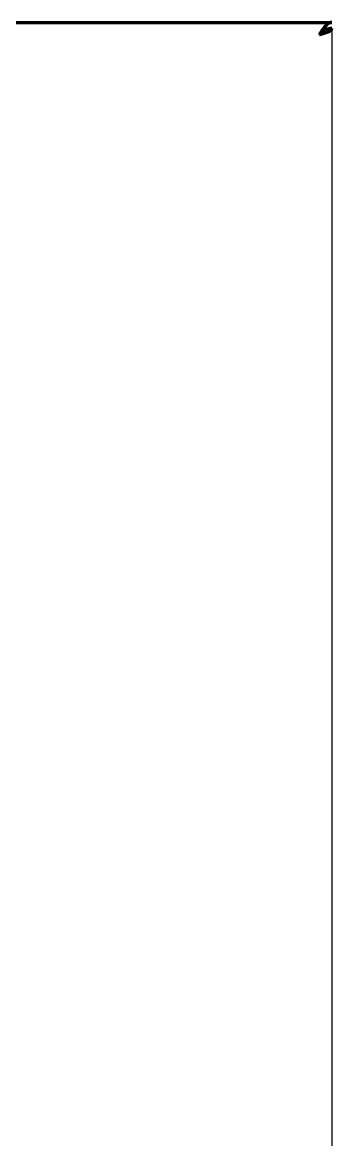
# Model space of a CAD drawing. Header units: inches. Extents: x -3055 to 7244, y 299 to 5591.
# Drawn here: x 3468.1 to 3519.1, y 2174.6 to 2358.6 of the extents above; entities that cross this region are included whole.
import ezdxf

# ---------------------------------------------------------------- set-up
doc = ezdxf.new("R2010")
doc.units = ezdxf.units.IN

msp = doc.modelspace()

# ---------------------------------------------------------------- linework, layer by layer
at = {"linetype": 'Continuous', "lineweight": 70}
for p, q in [((2969.12, 2358.63), (3519.12, 2358.63)), ((3518.12, 2358.73), (3518.12, 2358.63)), ((3519.12, 2357.53), (3518.81, 2357.53)), ((3519.12, 2357.54), (3519.12, 2357.64))]:
    msp.add_line(p, q, dxfattribs=at)
msp.add_line((3519.12, 2357.53), (3519.12, 2160.63))
for points in [[(3519.12, 2358.63), (3519.09, 2358.63), (3519.05, 2358.62), (3518.98, 2358.62), (3518.9, 2358.6), (3518.83, 2358.58), (3518.76, 2358.55), (3518.69, 2358.52), (3518.62, 2358.48), (3518.55, 2358.43), (3518.48, 2358.38), (3518.4, 2358.32), (3518.33, 2358.26), (3518.26, 2358.19), (3518.19, 2358.12), (3518.12, 2358.04), (3518.05, 2357.96), (3517.98, 2357.87), (3517.9, 2357.78), (3517.83, 2357.69), (3517.76, 2357.59), (3517.69, 2357.5), (3517.62, 2357.39), (3517.55, 2357.29), (3517.48, 2357.18), (3517.4, 2357.07), (3517.33, 2356.96), (3517.26, 2356.85), (3517.19, 2356.74), (3517.14, 2356.66), (3517.12, 2356.63)], [(3519.12, 2357.63), (3519.09, 2357.63), (3519.05, 2357.63), (3518.98, 2357.62), (3518.9, 2357.61), (3518.83, 2357.6), (3518.76, 2357.59), (3518.69, 2357.57), (3518.62, 2357.55), (3518.55, 2357.53), (3518.48, 2357.5), (3518.4, 2357.47), (3518.33, 2357.44), (3518.26, 2357.41), (3518.19, 2357.37), (3518.12, 2357.33), (3518.05, 2357.29), (3517.98, 2357.25), (3517.9, 2357.21), (3517.83, 2357.16), (3517.76, 2357.11), (3517.69, 2357.06), (3517.62, 2357.01), (3517.55, 2356.96), (3517.48, 2356.9), (3517.4, 2356.85), (3517.33, 2356.79), (3517.26, 2356.74), (3517.19, 2356.68), (3517.14, 2356.65), (3517.12, 2356.63)], [(3517.12, 2356.63), (3517.14, 2356.64), (3517.17, 2356.66), (3517.22, 2356.69), (3517.28, 2356.72), (3517.33, 2356.75), (3517.38, 2356.78), (3517.43, 2356.81), (3517.48, 2356.84), (3517.53, 2356.87), (3517.57, 2356.9), (3517.62, 2356.93), (3517.66, 2356.96), (3517.71, 2356.99), (3517.75, 2357.02), (3517.79, 2357.05), (3517.83, 2357.08), (3517.86, 2357.11), (3517.9, 2357.14), (3517.93, 2357.17), (3517.96, 2357.2), (3517.98, 2357.23), (3518.01, 2357.26), (3518.03, 2357.29), (3518.05, 2357.32), (3518.07, 2357.35), (3518.08, 2357.38), (3518.1, 2357.41), (3518.11, 2357.44), (3518.11, 2357.47), (3518.12, 2357.5), (3518.12, 2357.52), (3518.12, 2357.53)], [(3517.12, 2356.63), (3517.15, 2356.64), (3517.22, 2356.66), (3517.33, 2356.69), (3517.43, 2356.72), (3517.53, 2356.75), (3517.64, 2356.78), (3517.74, 2356.81), (3517.84, 2356.84), (3517.93, 2356.87), (3518.03, 2356.9), (3518.12, 2356.93), (3518.21, 2356.96), (3518.29, 2356.99), (3518.38, 2357.02), (3518.46, 2357.05), (3518.53, 2357.08), (3518.61, 2357.11), (3518.67, 2357.14), (3518.74, 2357.17), (3518.8, 2357.2), (3518.85, 2357.23), (3518.9, 2357.26), (3518.95, 2357.29), (3518.99, 2357.32), (3519.02, 2357.35), (3519.05, 2357.38), (3519.08, 2357.41), (3519.09, 2357.44), (3519.11, 2357.47), (3519.12, 2357.5), (3519.12, 2357.52), (3519.12, 2357.53)]]:
    msp.add_open_spline(points, degree=3, dxfattribs=at)

doc.saveas('drawing.dxf')
